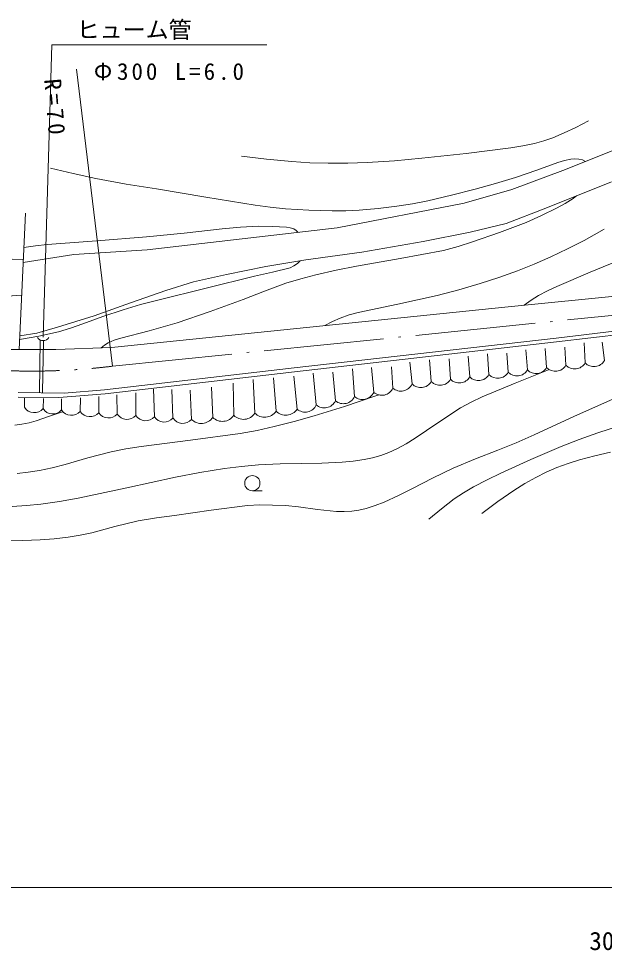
# Model space of a CAD drawing. Units: millimetres, scale not verified. Extents: x 61277 to 701277, y 6480 to 366480.
# Drawn here: x 328876 to 387496, y 185194 to 278450 of the extents above; entities that cross this region are included whole.
import ezdxf
from ezdxf.enums import TextEntityAlignment as Align

# ---------------------------------------------------------------- set-up
doc = ezdxf.new("R2010")
doc.units = ezdxf.units.MM
doc.header["$LTSCALE"] = 1000
doc.linetypes.add('DASHED', pattern=[7.5, 6, -1.5])
doc.linetypes.add('LONG_DASHED_DOTTED', pattern=[15.25, 12, -1.5, 0.25, -1.5])
doc.layers.add('S-SUV', color=7, linetype='Continuous', lineweight=13)
doc.styles.add('ＭＳ ゴシック', font='')
doc.styles.get('ＭＳ ゴシック').set_extended_font_data('MS Gothic')

msp = doc.modelspace()

# ---------------------------------------------------------------- linework, layer by layer
at = {"layer": 'S-SUV'}
for p, q in [((331321, 246577), (332193, 275812)), ((332193, 275812), (353727, 275812)), ((338283, 243664), (334674, 273398)), ((384636, 267568), (385273, 267889)), ((385273, 267889), (385917, 268219)), ((382330, 266535), (383488, 267021)), ((383488, 267021), (384636, 267568)), ((379332, 265708), (380512, 265962)), ((380512, 265962), (381431, 266220)), ((381431, 266220), (382330, 266535)), ((369237, 264468), (373674, 264958)), ((373674, 264958), (378135, 265511)), ((378135, 265511), (379332, 265708)), ((383334, 263260), (388441, 265280)), ((351169, 264700), (353687, 264392)), ((353687, 264392), (356212, 264143)), ((356212, 264143), (358028, 264032)), ((358028, 264032), (359857, 263980)), ((359857, 263980), (361808, 263987)), ((361808, 263987), (363756, 264054)), ((363756, 264054), (366499, 264231)), ((366499, 264231), (369237, 264468)), ((382849, 264067), (380739, 263277)), ((383492, 264258), (382849, 264067)), ((384134, 264386), (383492, 264258)), ((384551, 264418), (384134, 264386)), ((384957, 264388), (384551, 264418)), ((385298, 264306), (384957, 264388)), ((385622, 264165), (385298, 264306)), ((334343, 262935), (332080, 263469)), ((378227, 261360), (383334, 263260)), ((380739, 263277), (378607, 262543)), ((336616, 262442), (334343, 262935)), ((339645, 261894), (336616, 262442)), ((378607, 262543), (376592, 261935)), ((381652, 259496), (388202, 262131)), ((342684, 261405), (339645, 261894)), ((347613, 260588), (342684, 261405)), ((374559, 261383), (372214, 260774)), ((373463, 259994), (378227, 261360)), ((376592, 261935), (374559, 261383)), ((352534, 259770), (347613, 260588)), ((369842, 260219), (368291, 259918)), ((372214, 260774), (369842, 260219)), ((383557, 259939), (384387, 260456)), ((384387, 260456), (384581, 260601)), ((384581, 260601), (384770, 260751)), ((354059, 259566), (352534, 259770)), ((355580, 259424), (354059, 259566)), ((357923, 259283), (355580, 259424)), ((360269, 259203), (357923, 259283)), ((360754, 257500), (373463, 259994)), ((362972, 259283), (361626, 259213)), ((364854, 259449), (362972, 259283)), ((366731, 259676), (364854, 259449)), ((368291, 259918), (366731, 259676)), ((377663, 257960), (381652, 259496)), ((381195, 258738), (382705, 259479)), ((382705, 259479), (383557, 259939)), ((329553, 258984), (328916, 245350)), ((361626, 259213), (360269, 259203)), ((379664, 258053), (381195, 258738)), ((341750, 255302), (360754, 257500)), ((349241, 257412), (345456, 256979)), ((351069, 257581), (349241, 257412)), ((352896, 257690), (351069, 257581)), ((354277, 257660), (352896, 257690)), ((355691, 257569), (354277, 257660)), ((356059, 257511), (355691, 257569)), ((356404, 257397), (356059, 257511)), ((356652, 257245), (356404, 257397)), ((374077, 257081), (377663, 257960)), ((377001, 257061), (379664, 258053)), ((341658, 256605), (336692, 256225)), ((345456, 256979), (341658, 256605)), ((356858, 257049), (356652, 257245)), ((369360, 256130), (374077, 257081)), ((374306, 256122), (377001, 257061)), ((385474, 256250), (386480, 256804)), ((386480, 256804), (387473, 257374)), ((330554, 255697), (329393, 255557)), ((331715, 255843), (330554, 255697)), ((336692, 256225), (331715, 255843)), ((363213, 255069), (369360, 256130)), ((371396, 255250), (372858, 255657)), ((372858, 255657), (374306, 256122)), ((383813, 255395), (385474, 256250)), ((329337, 254055), (334385, 254827)), ((334385, 254827), (341750, 255302)), ((357614, 254300), (363213, 255069)), ((367052, 254432), (371396, 255250)), ((380469, 253870), (382125, 254594)), ((382125, 254594), (383813, 255395)), ((328240, 254363), (329336, 254340)), ((353631, 253642), (357614, 254300)), ((356040, 253516), (356419, 253705)), ((356419, 253705), (356778, 253953)), ((356778, 253953), (356916, 254074)), ((356916, 254074), (357043, 254206)), ((360644, 253268), (362701, 253674)), ((362701, 253674), (367052, 254432)), ((378789, 253201), (380469, 253870)), ((386059, 253075), (389421, 254457)), ((346386, 252105), (349679, 252837)), ((349679, 252837), (353631, 253642)), ((352488, 252662), (354271, 253060)), ((354271, 253060), (356040, 253516)), ((357106, 252409), (358606, 252804)), ((358606, 252804), (360644, 253268)), ((376937, 252534), (378789, 253201)), ((382724, 251639), (386059, 253075)), ((343605, 251227), (346386, 252105)), ((347657, 251484), (352488, 252662)), ((353477, 251172), (355633, 251959)), ((355633, 251959), (357106, 252409)), ((372927, 251311), (375077, 251926)), ((375077, 251926), (376937, 252534)), ((377853, 249599), (408310, 252613)), ((340055, 250019), (343605, 251227)), ((342817, 250281), (347657, 251484)), ((351341, 250328), (353477, 251172)), ((370763, 250755), (372927, 251311)), ((380912, 250751), (381803, 251221)), ((381803, 251221), (382724, 251639)), ((320218, 250190), (329170, 250775)), ((336433, 248702), (340055, 250019)), ((341059, 249824), (342817, 250281)), ((348044, 249138), (351341, 250328)), ((366820, 249877), (370763, 250755)), ((379479, 249760), (380175, 250278)), ((380175, 250278), (380912, 250751)), ((337299, 248628), (339326, 249312)), ((338164, 245543), (377853, 249599)), ((339326, 249312), (341059, 249824)), ((344736, 248007), (348044, 249138)), ((361944, 248796), (362847, 249054)), ((362847, 249054), (366820, 249877)), ((332774, 247568), (336433, 248702)), ((335299, 247890), (337299, 248628)), ((359528, 247726), (360278, 248129)), ((360278, 248129), (361064, 248481)), ((361064, 248481), (361944, 248796)), ((397301, 248188), (382658, 246485)), ((330688, 246982), (332774, 247568)), ((332849, 247095), (334082, 247464)), ((334082, 247464), (335299, 247890)), ((339115, 246461), (341935, 247205)), ((341935, 247205), (344736, 248007)), ((382704, 246088), (397346, 247791)), ((328962, 246330), (330908, 246682)), ((328979, 246692), (330688, 246982)), ((330908, 246682), (332849, 247095)), ((337820, 245996), (338449, 246254)), ((338449, 246254), (339115, 246461)), ((382658, 246485), (356453, 243490)), ((327810, 245350), (332601, 245350)), ((332601, 245350), (338164, 245543)), ((337130, 245507), (337457, 245776)), ((337457, 245776), (337820, 245996)), ((356498, 243093), (382704, 246088)), ((379796, 243289), (379630, 245297)), ((381721, 243523), (381584, 245441)), ((383646, 243757), (383529, 245569)), ((385571, 243991), (385467, 246002)), ((387496, 244224), (387261, 246066)), ((372097, 242354), (371966, 244400)), ((374022, 242588), (373856, 244656)), ((375946, 242822), (375801, 244897)), ((377871, 243056), (377739, 244977)), ((356453, 243490), (337482, 241287)), ((362497, 240625), (362284, 243412)), ((364414, 241046), (364190, 243524)), ((366330, 241466), (366193, 243604)), ((368247, 241887), (368025, 244064)), ((370172, 242121), (369980, 244304)), ((337521, 240889), (356498, 243093)), ((354634, 239157), (354367, 242499)), ((356747, 239363), (356417, 242659)), ((358664, 239783), (358339, 242963)), ((360580, 240204), (360314, 243059)), ((378581, 241963), (381914, 243297)), ((348295, 238540), (348163, 241569)), ((350408, 238746), (350330, 241954)), ((352521, 238951), (352332, 242322)), ((375257, 240584), (378581, 241963)), ((333416, 240964), (328835, 241023)), ((332887, 240521), (337521, 240889)), ((337482, 241287), (333416, 240964)), ((336891, 239009), (336898, 240640)), ((338750, 238874), (338708, 240801)), ((340608, 238739), (340618, 241009)), ((342466, 238604), (342380, 241361)), ((344324, 238469), (344206, 241329)), ((346183, 238334), (346049, 241249)), ((361487, 239637), (364511, 240647)), ((364511, 240647), (364738, 240724)), ((364738, 240724), (364975, 240804)), ((328814, 240573), (332887, 240521)), ((329459, 239550), (329449, 240448)), ((331317, 239415), (331371, 240416)), ((333175, 239280), (333165, 240400)), ((335033, 239145), (335055, 240512)), ((373099, 239484), (374158, 240058)), ((374158, 240058), (375257, 240584)), ((384430, 238625), (388420, 240401)), ((331956, 238655), (333281, 239082)), ((358442, 238682), (361487, 239637)), ((370825, 237997), (373099, 239484)), ((328494, 237775), (329206, 237846)), ((329206, 237846), (329917, 237991)), ((329917, 237991), (330627, 238198)), ((330627, 238198), (331956, 238655)), ((354461, 237615), (356459, 238119)), ((356459, 238119), (358442, 238682)), ((368573, 236451), (370825, 237997)), ((380474, 236800), (384430, 238625)), ((346082, 236256), (351034, 236929)), ((351034, 236929), (352753, 237242)), ((352753, 237242), (354461, 237615)), ((384980, 236327), (386827, 236978)), ((386827, 236978), (389108, 237718)), ((341127, 235633), (346082, 236256)), ((367654, 235891), (368573, 236451)), ((376834, 235271), (378662, 236006)), ((378662, 236006), (380474, 236800)), ((383165, 235624), (384980, 236327)), ((335816, 234481), (338122, 235080)), ((338122, 235080), (339618, 235386)), ((339618, 235386), (341127, 235633)), ((365137, 234741), (365938, 235038)), ((365938, 235038), (366719, 235391)), ((366719, 235391), (367654, 235891)), ((374583, 234383), (376834, 235271)), ((380149, 234326), (383165, 235624)), ((386555, 234693), (388124, 235044)), ((333521, 233822), (335816, 234481)), ((361269, 234052), (362363, 234154)), ((362363, 234154), (363456, 234317)), ((363456, 234317), (364306, 234500)), ((364306, 234500), (365137, 234741)), ((372365, 233444), (374583, 234383)), ((377145, 232967), (380149, 234326)), ((383858, 233925), (385001, 234283)), ((385001, 234283), (386555, 234693)), ((329839, 233046), (330949, 233219)), ((330949, 233219), (332243, 233492)), ((332243, 233492), (333521, 233822)), ((347022, 233015), (349471, 233411)), ((349471, 233411), (351178, 233625)), ((351178, 233625), (352892, 233779)), ((352892, 233779), (355038, 233882)), ((355038, 233882), (357180, 233924)), ((357180, 233924), (359219, 233957)), ((359219, 233957), (361269, 234052)), ((370307, 232451), (372365, 233444)), ((381680, 233051), (382735, 233510)), ((382735, 233510), (383858, 233925)), ((328723, 232932), (329839, 233046)), ((339705, 231500), (344587, 232560)), ((344587, 232560), (347022, 233015)), ((368278, 231406), (370307, 232451)), ((374392, 231579), (375752, 232299)), ((375752, 232299), (377145, 232967)), ((379533, 231908), (380650, 232537)), ((380650, 232537), (381680, 233051)), ((334828, 230458), (339705, 231500)), ((366878, 230709), (368278, 231406)), ((373414, 231000), (374392, 231579)), ((378448, 231227), (379533, 231908)), ((332968, 230134), (334828, 230458)), ((352265, 231190), (353260, 231190)), ((365450, 230065), (366878, 230709)), ((371181, 229393), (372478, 230375)), ((372478, 230375), (373414, 231000)), ((376830, 230104), (378448, 231227)), ((328221, 229614), (329660, 229712)), ((329660, 229712), (331106, 229870)), ((331106, 229870), (332968, 230134)), ((348135, 229254), (351777, 229715)), ((351777, 229715), (353030, 229772)), ((353030, 229772), (354295, 229770)), ((354295, 229770), (355595, 229707)), ((355595, 229707), (356897, 229583)), ((356897, 229583), (358800, 229320)), ((362935, 229262), (363662, 229434)), ((363662, 229434), (364563, 229720)), ((364563, 229720), (365450, 230065)), ((375248, 228931), (376830, 230104)), ((340848, 228173), (342657, 228481)), ((342657, 228481), (344489, 228732)), ((344489, 228732), (348135, 229254)), ((358800, 229320), (360703, 229118)), ((360703, 229118), (361454, 229105)), ((361454, 229105), (362211, 229153)), ((362211, 229153), (362935, 229262)), ((369924, 228366), (371181, 229393)), ((336202, 226996), (338519, 227614)), ((338519, 227614), (340848, 228173)), ((333836, 226543), (335020, 226739)), ((335020, 226739), (336202, 226996)), ((327586, 226198), (329305, 226205)), ((329305, 226205), (331025, 226271)), ((331025, 226271), (332434, 226377)), ((332434, 226377), (333836, 226543)), ((61277, 191480), (600277, 191480))]:
    msp.add_line(p, q, dxfattribs=at)
at = {"layer": 'S-SUV', "linetype": 'LONG_DASHED_DOTTED'}
msp.add_line((338283, 243664), (410566, 251007), dxfattribs=at)
at = {"layer": 'S-SUV', "linetype": 'DASHED'}
for p, q in [((330947, 241024), (331044, 246283)), ((331367, 246283), (331270, 241024))]:
    msp.add_line(p, q, dxfattribs=at)
at = {"layer": 'S-SUV'}
msp.add_circle((352265, 231955), 765, dxfattribs=at)
for centre, radius, start, end in [((331340, 246901), 674, 212.24719, 326.1159), ((380671, 244128), 1212, 223.7932, 330.05341), ((382596, 244362), 1212, 223.7932, 330.05341), ((384521, 244596), 1212, 223.7932, 330.05341), ((386446, 244829), 1212, 223.7932, 330.05341), ((372971, 243193), 1212, 223.7932, 330.05341), ((374896, 243427), 1212, 223.7932, 330.05341), ((376821, 243661), 1212, 223.7932, 330.05341), ((378746, 243894), 1212, 223.7932, 330.05341), ((367131, 242395), 1226, 229.25066, 335.51086), ((369122, 242726), 1212, 223.7932, 330.05341), ((371047, 242959), 1212, 223.7932, 330.05341), ((361381, 241133), 1226, 229.25066, 335.51086), ((363298, 241554), 1226, 229.25066, 335.51086), ((365214, 241975), 1226, 229.25066, 335.51086), ((357548, 240292), 1226, 229.25066, 335.51086), ((359464, 240712), 1226, 229.25066, 335.51086), ((330438, 240179), 1164, 212.71326, 318.97345), ((332297, 240044), 1164, 212.71326, 318.97345), ((334155, 239909), 1164, 212.71326, 318.97345), ((336013, 239774), 1164, 212.71326, 318.97345), ((337871, 239639), 1164, 212.71326, 318.97345), ((339729, 239504), 1164, 212.71326, 318.97345), ((341588, 239369), 1164, 212.71326, 318.97345), ((349267, 239515), 1377, 225.1147, 326.0052), ((351380, 239721), 1377, 225.1147, 326.0052), ((353493, 239927), 1377, 225.1147, 326.0052), ((355606, 240132), 1377, 225.1147, 326.0052), ((343446, 239234), 1164, 212.71326, 318.97345), ((345304, 239099), 1164, 212.71326, 318.97345), ((347154, 239310), 1377, 225.1147, 326.0052)]:
    msp.add_arc(centre, radius, start, end, dxfattribs=at)
at = {"layer": 'S-SUV', "linetype": 'LONG_DASHED_DOTTED'}
msp.add_arc((330200, 309562), 66392, 262.03525, 276.99321, dxfattribs=at)

# ---------------------------------------------------------------- texts
at = {"layer": 'S-SUV', "style": 'ＭＳ ゴシック'}
for s, height, p in [('ヒューム管', 1686, (334684, 276001)), ('300.0', 1833, (385996, 184674))]:
    msp.add_text(s, height=height, dxfattribs=at).set_placement(p, align=Align.BOTTOM_LEFT)
at = {"layer": 'S-SUV', "insert": (336401, 272265), "char_height": 1686, "attachment_point": 7, "style": 'ＭＳ ゴシック'}
msp.add_mtext('\\T1.26;Φ300\\~L=6.0', dxfattribs=at)
at = {"layer": 'S-SUV', "insert": (331402, 272374), "char_height": 1686, "attachment_point": 7, "rotation": 274.7, "style": 'ＭＳ ゴシック'}
msp.add_mtext('\\T1.3;R=70', dxfattribs=at)

doc.saveas('drawing.dxf')
